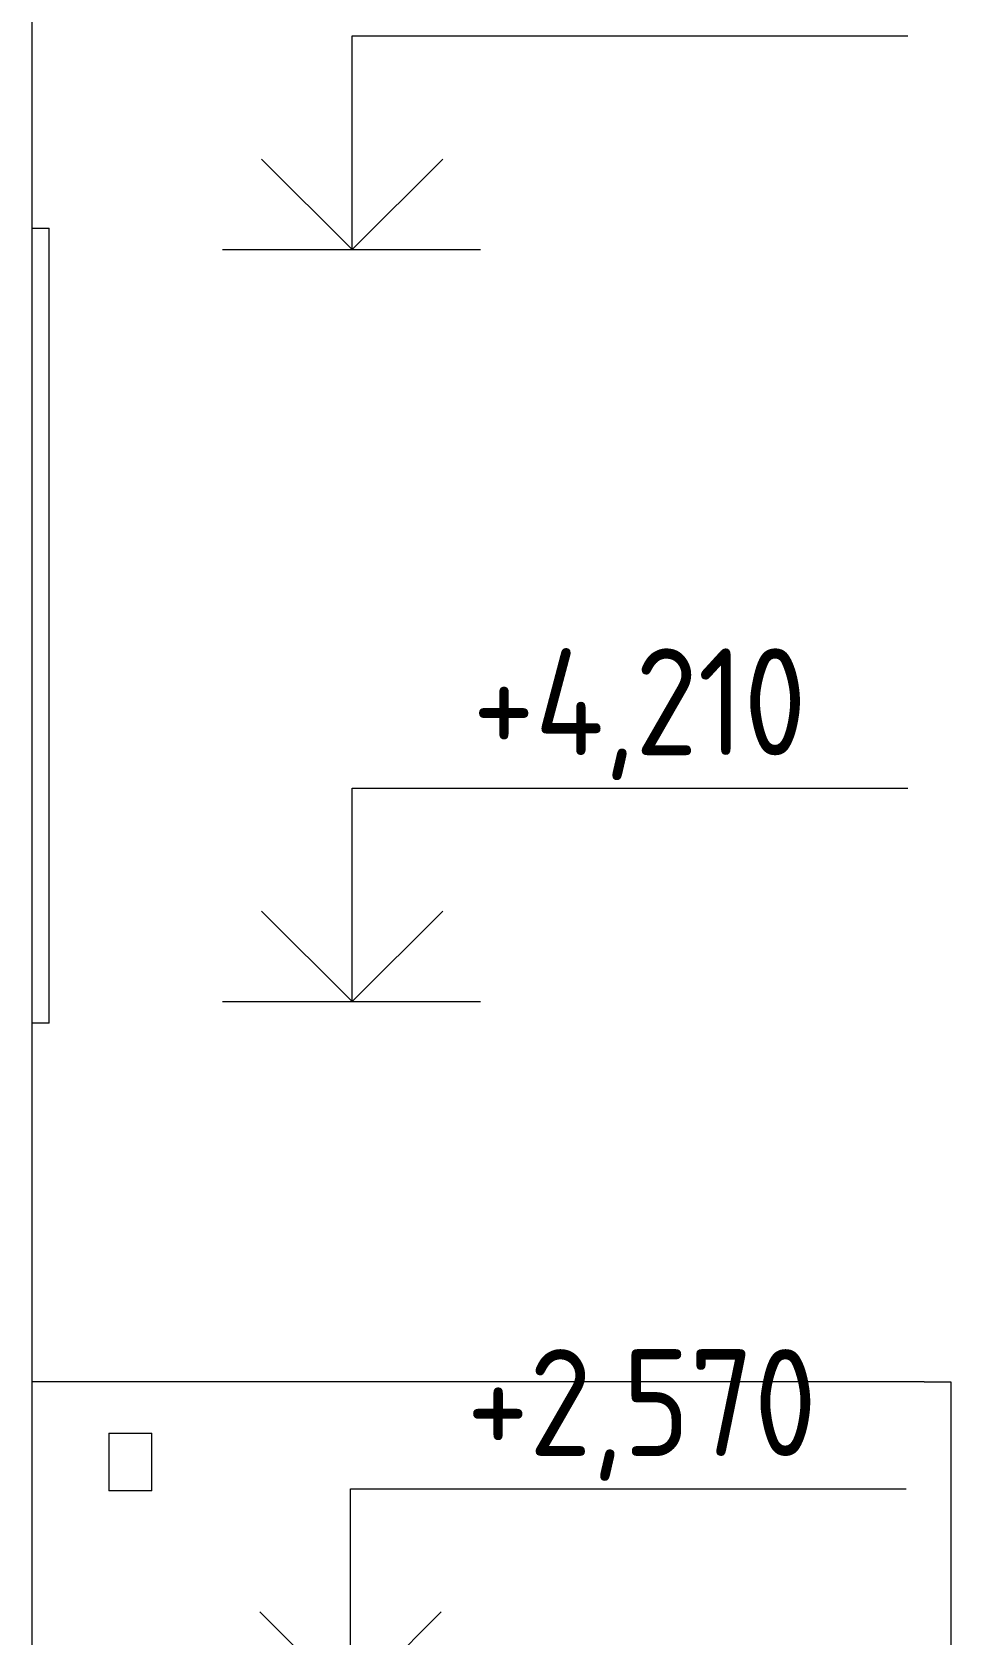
# Model space of a CAD drawing. Header units: millimetres. Extents: x -515342 to 330399, y -224905 to 507333.
# Drawn here: x 325428 to 327578, y 4796 to 8547 of the extents above; entities that cross this region are included whole.
import ezdxf

# ---------------------------------------------------------------- set-up
doc = ezdxf.new("R2010")
doc.units = ezdxf.units.MM
doc.layers.get('0').update_dxf_attribs({"lineweight": 0})
for name, color, linetype, lineweight in [('Аннотация', 7, 'Continuous', 0), ('Витраж', 7, 'Continuous', 0), ('Линии', 7, 'Continuous', 0), ('Обобщенные модели', 7, 'Continuous', 0), ('Отметки', 7, 'Continuous', 0), ('Стены внутренние', 7, 'Continuous', 0)]:
    doc.layers.add(name, color=color, linetype=linetype, lineweight=lineweight)
doc.styles.add('GOST Common_1', font='', dxfattribs={"width": 0.9, "height": 250})
doc.styles.get('GOST Common_1').set_extended_font_data('GOST Common')

# ---------------------------------------------------------------- blocks, each defined once
blk = doc.blocks.new('Прямоугольный импост - АР_Откос_Металлический_50х330 Белый Левый-9898760-О_АР_Эскиз_Фасад 1-12 копия 1')
at = {"layer": 'Витраж'}
for p, q in [((102105, 2620), (102145, 2620)), ((102145, 760), (102145, 2620)), ((102145, 760), (102105, 760))]:
    blk.add_line(p, q, dxfattribs=at)
blk = doc.blocks.new('TN_Отвод угловой ТехноНИКОЛЬ - Отвод угловой_ с квадратного сечения _100_100мм_ в круглое _100мм_-V400-О_АР_Эскиз_Фасад 1-12 копия 1')
at = {"layer": 'Обобщенные модели'}
for p, q in [((102285, 3200), (102285, 3065)), ((102285, 3200), (102385, 3200)), ((102385, 3065), (102385, 3200)), ((102385, 3065), (102285, 3065))]:
    blk.add_line(p, q, dxfattribs=at)
blk = doc.blocks.new('СД_Люблино_Фасады_rvt-1-О_АР_Эскиз_Фасад 1-12 копия 1')
at = {"layer": 'Стены внутренние'}
for p, q in [((102105, 200), (102105, 13470)), ((104192.5, 3320), (102105, 3320)), ((104192.5, 3320), (104255, 3320)), ((104255, 3320), (104255, 2600))]:
    blk.add_line(p, q, dxfattribs=at)
at = {"layer": 'Витраж', "lineweight": 9}
blk.add_blockref('Прямоугольный импост - АР_Откос_Металлический_50х330 Белый Левый-9898760-О_АР_Эскиз_Фасад 1-12 копия 1', (0, 3400), dxfattribs=at)
at = {"layer": 'Обобщенные модели', "lineweight": 9}
blk.add_blockref('TN_Отвод угловой ТехноНИКОЛЬ - Отвод угловой_ с квадратного сечения _100_100мм_ в круглое _100мм_-V400-О_АР_Эскиз_Фасад 1-12 копия 1', (0, 0), dxfattribs=at)
blk = doc.blocks.new('Высотные отметки - Стрелка вверх-5091-О_АР_Эскиз_Фасад 1-12 копия 1')
at = {"layer": 'Аннотация'}
for p, q in [((-3130.3, 3900), (-4430.3, 3900)), ((-3130.3, 3400), (-3130.3, 3900)), ((-3130.3, 3400), (-3342.4, 3612.1)), ((-3130.3, 3400), (-2918.2, 3612.1)), ((-2830.3, 3400), (-3430.3, 3400))]:
    blk.add_line(p, q, dxfattribs=at)

msp = doc.modelspace()

# ---------------------------------------------------------------- linework, layer by layer
at = {"layer": 'Линии'}
for p, q in [((325873.6207, 8037.7355), (326373.6207, 8037.7355)), ((325873.6207, 6277.7355), (326373.6207, 6277.7355))]:
    msp.add_line(p, q, dxfattribs=at)
at = {"layer": 'Отметки'}
for p, q in [((325873.6207, 8037.7355), (326177.4348, 8037.7355)), ((325873.6207, 6277.7355), (326177.4348, 6277.7355))]:
    msp.add_line(p, q, dxfattribs=at)

# ---------------------------------------------------------------- block references
msp.add_blockref('СД_Люблино_Фасады_rvt-1-О_АР_Эскиз_Фасад 1-12 копия 1', (223323.3997, 2067.7355))
at = {"layer": 'Отметки', "extrusion": (0, 0, -1)}
for p in [(-323047.1266, 4637.7355), (-323047.1266, 2877.7355), (-323043.477, 1237.7355)]:
    msp.add_blockref('Высотные отметки - Стрелка вверх-5091-О_АР_Эскиз_Фасад 1-12 копия 1', p, dxfattribs=at)

# ---------------------------------------------------------------- texts
at = {"layer": 'Отметки', "char_height": 250, "attachment_point": 1, "line_spacing_factor": 1.022761, "style": 'GOST Common_1'}
for s, insert, width in [('+4,210', (326458.8157, 7104.4426), 1004.685969), ('+2,570', (326445.1091, 5464.4426), 1028.822569)]:
    msp.add_mtext(s, dxfattribs=dict(at, insert=insert, width=width))

doc.saveas('drawing.dxf')
